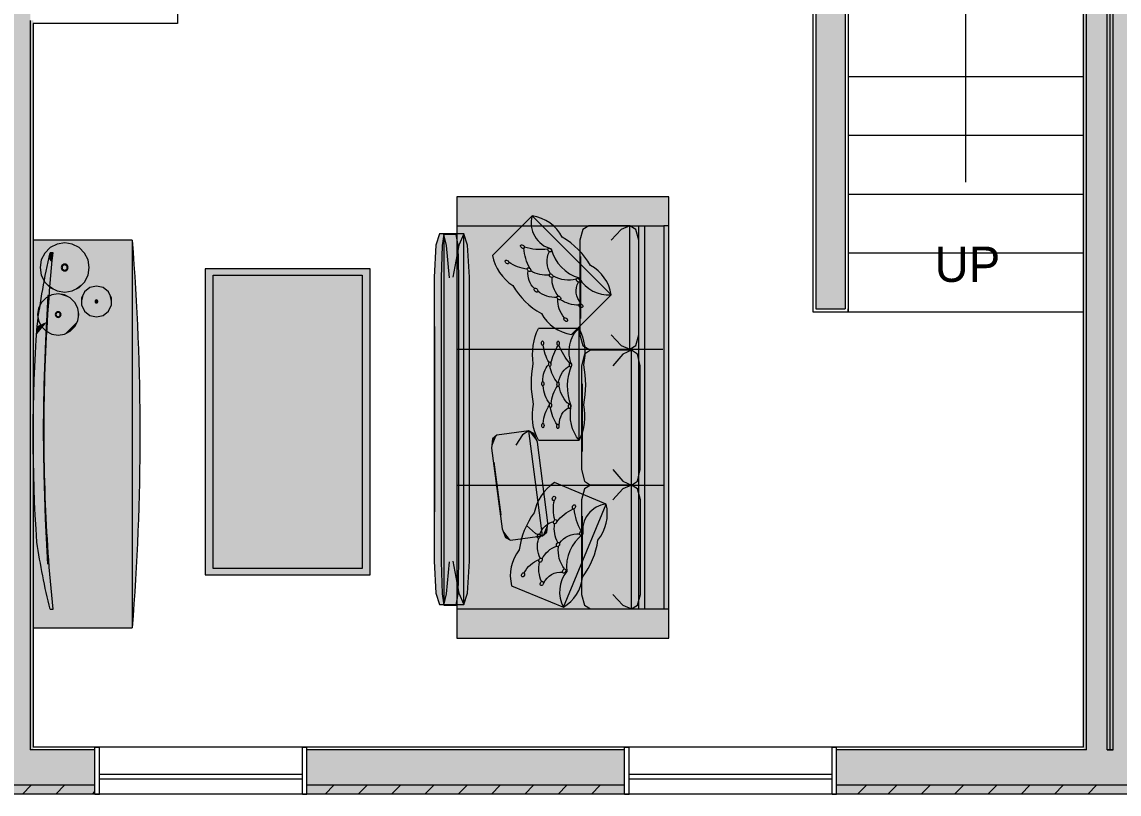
# Model space of a CAD drawing. Header units: inches. Extents: x 99 to 12024, y -5408 to 2559.
# Drawn here: x 8637.7 to 8824.1, y -4783 to -4651.7 of the extents above; entities that cross this region are included whole.
import ezdxf

# ---------------------------------------------------------------- set-up
doc = ezdxf.new("R2010")
doc.units = ezdxf.units.IN
doc.header["$LTSCALE"] = 96
doc.header["$MEASUREMENT"] = 0
for name, color, linetype, lineweight, true_color in [('Furniture_ Interior', 7, 'Continuous', 25, 0x8080c0), ('Hatch', 7, 'Continuous', 0, 0x919191), ('Stairs & Ramps_ Up_Down Arrows', 7, 'Continuous', 13, 0x000080)]:
    doc.layers.add(name, color=color, linetype=linetype, lineweight=lineweight, true_color=true_color)
for name, color, linetype, lineweight in [('Stairs & Ramps', 7, 'Continuous', 13), ('Walls_  Normal', 6, 'Continuous', 13), ('Windows', 5, 'Continuous', 5)]:
    doc.layers.add(name, color=color, linetype=linetype, lineweight=lineweight)
doc.styles.get("Standard").update_dxf_attribs({"font": 'arial.ttf'})

# ---------------------------------------------------------------- blocks, each defined once
blk = doc.blocks.new("Seating_Sofas_Traditional_6' Sofa")
at = {"layer": 'Furniture_ Interior', "color": 163, "lineweight": 0, "true_color": 0x8080c0, "transparency": 33554687}
for p, q in [((-37.518486, 35.990585), (37.518486, 35.990585)), ((-37.518486, 0), (-37.518486, 35.990585)), ((-32.595249, 35.990585), (-32.595249, 0.848834)), ((-11.54415, 1.018601), (-11.54415, 35.990585)), ((11.54415, 0.848834), (11.54415, 35.990585)), ((32.595249, 0.848834), (32.595249, 35.990585)), ((37.518486, 35.990585), (37.518486, 0)), ((32.595249, 5.093007), (-32.595249, 5.093007)), ((32.595249, 4.074406), (-32.595249, 4.074406)), ((37.518486, 0), (-37.518486, 0)), ((-32.595249, 0), (-32.595249, 0.848834)), ((-32.595249, 0.848834), (32.595249, 0.848834))]:
    blk.add_line(p, q, dxfattribs=at)
at = {"layer": 'Furniture_ Interior', "lineweight": 0, "transparency": 33554687}
blk.add_line((32.595249, 0), (32.595249, 0.848834), dxfattribs=at)
at = {"layer": 'Furniture_ Interior', "color": 163, "lineweight": 0, "true_color": 0x8080c0, "transparency": 33554687}
blk.add_lwpolyline([(37.518486, 35.990585), (37.518486, 0), (-37.518486, 0), (-37.518486, 35.990585)], close=True, dxfattribs=at)
at = {"layer": 'Furniture_ Interior', "color": 7, "lineweight": 0, "true_color": 0xffffff, "transparency": 33554687}
for points in [[(-37.518486, 35.990585), (37.518486, 35.990585), (-37.518486, 35.990585), (37.518486, 0)], [(-37.518486, 35.990585), (37.518486, 0), (-37.518486, 35.990585), (-37.518486, 0)]]:
    blk.add_solid(points, dxfattribs=at)
blk = doc.blocks.new('Interior Accessories_Cushions & Rugs_Pillow_2')
at = {"layer": 'Furniture_ Interior', "color": 163, "lineweight": 0, "true_color": 0x8080c0, "transparency": 33554687}
blk.add_line((6, 0.089), (-6, 0.089), dxfattribs=at)
blk.add_lwpolyline([(-12, 6.672), (-11.276, 7.486), (-9.193, 7.872), (9.193, 7.872), (11.276, 7.486), (12, 6.672), (12, 1.2), (11.276, 0.386), (9.193, 0), (-9.193, 0), (-11.276, 0.386), (-12, 1.2)], close=True, dxfattribs=at)
at = {"layer": 'Furniture_ Interior', "lineweight": 0, "transparency": 33554687}
blk.add_lwpolyline([(-9.193, 4.192), (-11.276, 5.528), (-12, 6.672), (12, 6.672), (11.276, 5.528), (9.193, 4.192)], dxfattribs=at)
at = {"layer": 'Furniture_ Interior', "color": 7, "lineweight": 0, "true_color": 0xffffff, "transparency": 33554687}
for points in [[(-11.276, 7.486), (-9.193, 7.872), (-11.276, 7.486), (-12, 6.672)], [(-12, 6.672), (-9.193, 7.872), (-12, 6.672), (-12, 1.2)], [(-9.193, 7.872), (-9.193, 0), (-9.193, 7.872), (-12, 1.2)], [(-9.193, 7.872), (9.193, 7.872), (-9.193, 7.872), (9.193, 0)], [(9.193, 0), (-9.193, 0), (9.193, 0), (-9.193, 7.872)], [(9.193, 7.872), (11.276, 7.486), (9.193, 7.872), (12, 6.672)], [(12, 6.672), (12, 1.2), (12, 6.672), (9.193, 7.872)], [(12, 1.2), (9.193, 0), (12, 1.2), (9.193, 7.872)], [(-12, 1.2), (-9.193, 0), (-12, 1.2), (-11.276, 0.386)], [(11.276, 0.386), (9.193, 0), (11.276, 0.386), (12, 1.2)]]:
    blk.add_solid(points, dxfattribs=at)
blk = doc.blocks.new('Interior Accessories_Cushions & Rugs_Button Pillow')
at = {"layer": 'Furniture_ Interior', "color": 163, "lineweight": 0, "true_color": 0x8080c0, "transparency": 33554687}
for points in [[(-9.49, 11.13, -0.236068), (-3.51, 12.17, -0.131652), (3.3, 12.17, -0.236068), (9.49, 11.13), (9.49, 1.6, -0.198912), (3.44, 0.41, -0.131652), (-3.37, 0.48, -0.236068), (-9.49, 1.6)], [(9.49, 11.13, -0.424723), (3.23, 9.46, -0.267949), (-3.65, 9.32, -0.299662), (-9.49, 11.13)]]:
    blk.add_lwpolyline(points, format="xyb", close=True, dxfattribs=at)
for centre, radius, start, end in [((3.28, 8.85), 0.519, 56.3099, 123.6901), ((-6.95, 9.51), 3.01, 270, 345), ((-3.94, 8.9), 0.196, 123.6901, 236.3099), ((-3.76, 8.63), 0.519, 56.3099, 123.6901), ((-3.76, 9.17), 0.519, 236.3099, 303.6901), ((-3.59, 8.9), 0.196, 303.6901, 56.3099), ((0.96, 11.33), 5.05, 210, 255), ((-0.68, 10.22), 4.01, 284.4132, 340.79), ((3.1, 9.12), 0.196, 123.6901, 236.3099), ((3.28, 9.39), 0.519, 236.3099, 303.6901), ((3.46, 9.12), 0.196, 303.6901, 56.3099), ((11.18, 14.94), 9.65, 218.1552, 242.0276), ((-7.35, 6.18), 0.196, 123.6901, 236.3099), ((-7.17, 5.92), 0.519, 56.3099, 123.6901), ((-7.17, 6.45), 0.519, 236.3099, 303.6901), ((-6.99, 6.18), 0.196, 303.6901, 56.3099), ((-2.91, 9.88), 5.54, 224.1841, 259.0228), ((-3.66, 9.13), 4.51, 274.4581, 317.379), ((-0.19, 6.21), 0.196, 123.6901, 236.3099), ((-0.01, 5.94), 0.519, 56.3099, 123.6901), ((-0.01, 6.48), 0.519, 236.3099, 303.6901), ((0.17, 6.21), 0.196, 303.6901, 56.3099), ((4.36, 9.48), 5.32, 220.0623, 255.5483), ((1.42, 11.9), 7.65, 285.5534, 312.3393), ((6.77, 6.26), 0.196, 123.6901, 236.3099), ((6.95, 5.99), 0.519, 56.3099, 123.6901), ((6.95, 6.53), 0.519, 236.3099, 303.6901), ((7.13, 6.26), 0.196, 303.6901, 56.3099), ((-6.98, 7.43), 4.69, 273.9196, 316.7837), ((-3.77, 4.47), 0.196, 123.6901, 236.3099), ((-3.59, 4.2), 0.519, 56.3099, 123.6901), ((-3.59, 4.74), 0.519, 236.3099, 303.6901), ((0.06, 7.21), 4.45, 220.8362, 265.986), ((-3.41, 4.47), 0.196, 303.6901, 56.3099), ((0.55, 6.19), 3.54, 268.4324, 322.293), ((3.22, 4.28), 0.196, 123.6901, 236.3099), ((3.4, 4.01), 0.519, 56.3099, 123.6901), ((3.4, 4.55), 0.519, 236.3099, 303.6901), ((7.86, 9.42), 6.77, 231.7292, 260.339), ((3.58, 4.28), 0.196, 303.6901, 56.3099), ((-7.2, 2.68), 0.196, 123.6901, 236.3099), ((-7.02, 2.41), 0.519, 56.3099, 123.6901), ((-7.02, 2.95), 0.519, 236.3099, 303.6901), ((-6.85, 2.68), 0.196, 303.6901, 56.3099), ((-0.1, 2.66), 0.196, 123.6901, 236.3099), ((0.08, 2.39), 0.519, 56.3099, 123.6901), ((0.08, 2.92), 0.519, 236.3099, 303.6901), ((0.26, 2.66), 0.196, 303.6901, 56.3099), ((6.79, 2.56), 0.196, 123.6901, 236.3099), ((6.97, 2.29), 0.519, 56.3099, 123.6901), ((6.97, 2.83), 0.519, 236.3099, 303.6901), ((7.15, 2.56), 0.196, 303.6901, 56.3099)]:
    blk.add_arc(centre, radius, start, end, dxfattribs=at)
at = {"layer": 'Furniture_ Interior', "color": 7, "lineweight": 0, "true_color": 0xffffff, "transparency": 33554687}
for points in [[(-8.85, 11.55), (-8.8, 1.14), (-8.85, 11.55), (-9.49, 1.6)], [(-9.49, 11.13), (-8.85, 11.55), (-9.49, 11.13), (-9.49, 1.6)], [(-8.06, 11.94), (-8.8, 1.14), (-8.06, 11.94), (-8.85, 11.55)], [(-7.98, 0.74), (-8.8, 1.14), (-7.98, 0.74), (-8.06, 11.94)], [(-7.22, 12.22), (-7.98, 0.74), (-7.22, 12.22), (-8.06, 11.94)], [(-7.12, 0.44), (-7.98, 0.74), (-7.12, 0.44), (-7.22, 12.22)], [(-6.35, 12.4), (-7.12, 0.44), (-6.35, 12.4), (-7.22, 12.22)], [(-6.23, 0.27), (-7.12, 0.44), (-6.23, 0.27), (-5.46, 12.45)], [(-5.46, 12.45), (-7.12, 0.44), (-5.46, 12.45), (-6.35, 12.4)], [(-5.46, 12.45), (-4.57, 12.4), (-5.46, 12.45), (-6.23, 0.27)], [(-4.57, 12.4), (-5.32, 0.21), (-4.57, 12.4), (-6.23, 0.27)], [(-3.7, 12.22), (-5.32, 0.21), (-3.7, 12.22), (-4.57, 12.4)], [(-3.7, 12.22), (-3.51, 12.17), (-3.7, 12.22), (-5.32, 0.21)], [(-3.51, 12.17), (-4.41, 0.27), (-3.51, 12.17), (-5.32, 0.21)], [(-3.52, 0.44), (-4.41, 0.27), (-3.52, 0.44), (-3.51, 12.17)], [(-3.51, 12.17), (-3.37, 0.48), (-3.51, 12.17), (-3.52, 0.44)], [(-3.51, 12.17), (-1.82, 12.51), (-3.51, 12.17), (-3.37, 0.48)], [(-1.82, 12.51), (-1.55, 0.11), (-1.82, 12.51), (-3.37, 0.48)], [(-0.1, 12.62), (-1.55, 0.11), (-0.1, 12.62), (-1.82, 12.51)], [(0.16, 0), (-1.55, 0.11), (0.16, 0), (-0.1, 12.62)], [(1.61, 12.51), (0.16, 0), (1.61, 12.51), (-0.1, 12.62)], [(1.88, 0.11), (0.16, 0), (1.88, 0.11), (1.61, 12.51)], [(1.61, 12.51), (3.3, 12.17), (1.61, 12.51), (1.88, 0.11)], [(3.3, 12.17), (3.44, 0.41), (3.3, 12.17), (1.88, 0.11)], [(3.3, 12.17), (3.54, 12.24), (3.3, 12.17), (5.04, 0.25)], [(3.3, 12.17), (5.04, 0.25), (3.3, 12.17), (3.99, 0.32)], [(3.99, 0.32), (3.44, 0.41), (3.99, 0.32), (3.3, 12.17)], [(3.54, 12.24), (4.44, 12.42), (3.54, 12.24), (6.09, 0.32)], [(3.54, 12.24), (6.09, 0.32), (3.54, 12.24), (5.04, 0.25)], [(4.44, 12.42), (5.36, 12.48), (4.44, 12.42), (6.09, 0.32)], [(6.27, 12.42), (6.09, 0.32), (6.27, 12.42), (5.36, 12.48)], [(7.13, 0.53), (6.09, 0.32), (7.13, 0.53), (6.27, 12.42)], [(7.17, 12.24), (7.13, 0.53), (7.17, 12.24), (6.27, 12.42)], [(8.04, 11.94), (7.13, 0.53), (8.04, 11.94), (7.17, 12.24)], [(8.12, 0.87), (7.13, 0.53), (8.12, 0.87), (8.04, 11.94)], [(8.04, 11.94), (8.87, 11.54), (8.04, 11.94), (8.12, 0.87)], [(9.49, 11.13), (8.12, 0.87), (9.49, 11.13), (8.87, 11.54)], [(9.07, 1.33), (8.12, 0.87), (9.07, 1.33), (9.49, 11.13)], [(9.49, 11.13), (9.49, 1.6), (9.49, 11.13), (9.07, 1.33)]]:
    blk.add_solid(points, dxfattribs=at)
blk = doc.blocks.new('Tables_Coffee Tables_Rectangular_Glass Top')
at = {"layer": 'Furniture_ Interior', "color": 163, "lineweight": 0, "true_color": 0x8080c0, "transparency": 33554687}
for p, q in [((-23.02, 19.05), (-23.02, 0.97)), ((23.03, 19.05), (-23.02, 19.05)), ((23.03, 0.97), (23.03, 19.05)), ((-23.02, 0.97), (23.03, 0.97))]:
    blk.add_line(p, q, dxfattribs=at)
blk.add_lwpolyline([(-24, 0), (-24, 20.02), (24, 20.02), (24, 0)], close=True, dxfattribs=at)
at = {"layer": 'Furniture_ Interior', "color": 7, "lineweight": 0, "true_color": 0xffffff, "transparency": 33554687}
for points in [[(-24, 20.02), (24, 20.02), (-24, 20.02), (-24, 0)], [(-24, 0), (24, 20.02), (-24, 0), (24, 0)]]:
    blk.add_solid(points, dxfattribs=at)
blk = doc.blocks.new('Tables_Side Tables_Storage Table (short)')
at = {"layer": 'Furniture_ Interior', "color": 163, "lineweight": 0, "true_color": 0x8080c0, "transparency": 33554687}
blk.add_line((-20, 1.31), (20, 1.31), dxfattribs=at)
blk.add_lwpolyline([(20, 18.13), (20, 1.31, -0.065543), (-20, 1.31), (-20, 18.13)], format="xyb", close=True, dxfattribs=at)
at = {"layer": 'Furniture_ Interior', "color": 7, "lineweight": 0, "true_color": 0xffffff, "transparency": 33554687}
for points in [[(-20, 18.13), (20, 18.13), (-20, 18.13), (-0.32, 0)], [(-20, 18.13), (-0.32, 0), (-20, 18.13), (-2.34, 0.02)], [(-2.34, 0.02), (-4.36, 0.06), (-2.34, 0.02), (-20, 18.13)], [(-20, 18.13), (-4.36, 0.06), (-20, 18.13), (-6.38, 0.13)], [(-6.38, 0.13), (-8.4, 0.23), (-6.38, 0.13), (-20, 18.13)], [(-20, 18.13), (-8.4, 0.23), (-20, 18.13), (-10.42, 0.35)], [(-10.42, 0.35), (-12.43, 0.51), (-10.42, 0.35), (-20, 18.13)], [(-20, 18.13), (-12.43, 0.51), (-20, 18.13), (-14.45, 0.68)], [(-14.45, 0.68), (-16.46, 0.89), (-14.45, 0.68), (-20, 18.13)], [(-20, 18.13), (-16.46, 0.89), (-20, 18.13), (-20, 1.31)], [(20, 18.13), (1.71, 0.01), (20, 18.13), (-0.32, 0)], [(3.73, 0.05), (1.71, 0.01), (3.73, 0.05), (20, 18.13)], [(20, 18.13), (5.75, 0.11), (20, 18.13), (3.73, 0.05)], [(7.77, 0.2), (5.75, 0.11), (7.77, 0.2), (20, 18.13)], [(20, 18.13), (9.79, 0.31), (20, 18.13), (7.77, 0.2)], [(11.8, 0.46), (9.79, 0.31), (11.8, 0.46), (20, 18.13)], [(20, 18.13), (13.82, 0.62), (20, 18.13), (11.8, 0.46)], [(15.83, 0.82), (13.82, 0.62), (15.83, 0.82), (20, 18.13)], [(20, 18.13), (17.84, 1.04), (20, 18.13), (15.83, 0.82)], [(20, 1.31), (17.84, 1.04), (20, 1.31), (20, 18.13)]]:
    blk.add_solid(points, dxfattribs=at)
blk = doc.blocks.new('Interior Accessories_Vases & Pots_Orb Vase')
at = {"layer": 'Furniture_ Interior', "color": 163, "lineweight": 0, "true_color": 0x8080c0, "transparency": 33554687}
for points in [[(-3.98, 2.89), (-4.19, 4.19), (-3.98, 5.48), (-3.39, 6.65), (-2.46, 7.58), (-1.29, 8.17), (0, 8.38), (1.29, 8.17), (2.46, 7.58), (3.39, 6.65), (3.98, 5.48), (4.19, 4.19), (3.98, 2.89), (3.39, 1.73), (2.46, 0.8), (1.29, 0.2), (0, 0), (-1.29, 0.2), (-2.46, 0.8), (-3.39, 1.73)], [(-0.55, 4.01), (-0.58, 4.19), (-0.55, 4.37), (-0.47, 4.53), (-0.34, 4.66), (-0.18, 4.74), (0, 4.77), (0.18, 4.74), (0.34, 4.66), (0.47, 4.53), (0.55, 4.37), (0.58, 4.19), (0.55, 4.01), (0.47, 3.84), (0.34, 3.72), (0.18, 3.63), (0, 3.6), (-0.18, 3.63), (-0.34, 3.72), (-0.47, 3.84)], [(-0.45, 4.04), (-0.48, 4.19), (-0.45, 4.33), (-0.39, 4.47), (-0.28, 4.57), (-0.15, 4.64), (0, 4.66), (0.15, 4.64), (0.28, 4.57), (0.39, 4.47), (0.45, 4.33), (0.48, 4.19), (0.45, 4.04), (0.39, 3.91), (0.28, 3.8), (0.15, 3.73), (0, 3.71), (-0.15, 3.73), (-0.28, 3.8), (-0.39, 3.91)], [(-0.36, 3.92), (-0.43, 4.05), (-0.45, 4.19), (-0.43, 4.33), (-0.36, 4.45), (-0.26, 4.55), (-0.14, 4.61), (0, 4.64), (0.14, 4.61), (0.26, 4.55), (0.36, 4.45), (0.43, 4.33), (0.45, 4.19), (0.43, 4.05), (0.36, 3.92), (0.26, 3.82), (0.14, 3.76), (0, 3.74), (-0.14, 3.76), (-0.26, 3.82)]]:
    blk.add_lwpolyline(points, close=True, dxfattribs=at)
at = {"layer": 'Furniture_ Interior', "color": 7, "lineweight": 0, "true_color": 0xffffff, "transparency": 33554687}
for points in [[(-3.39, 6.65), (-2.46, 7.58), (-3.39, 6.65), (-2.46, 0.8)], [(-1.29, 8.17), (0, 8.38), (-1.29, 8.17), (-2.46, 7.58)], [(0, 8.38), (2.46, 7.58), (0, 8.38), (-2.46, 0.8)], [(0, 8.38), (-2.46, 0.8), (0, 8.38), (-2.46, 7.58)], [(2.46, 7.58), (4.19, 4.19), (2.46, 7.58), (-2.46, 0.8)], [(1.29, 8.17), (2.46, 7.58), (1.29, 8.17), (0, 8.38)], [(3.39, 6.65), (3.98, 5.48), (3.39, 6.65), (2.46, 7.58)], [(2.46, 7.58), (3.98, 5.48), (2.46, 7.58), (4.19, 4.19)], [(-3.39, 1.73), (-3.98, 5.48), (-3.39, 1.73), (-3.39, 6.65)], [(-3.39, 1.73), (-3.39, 6.65), (-3.39, 1.73), (-2.46, 0.8)], [(-4.19, 4.19), (-3.98, 5.48), (-4.19, 4.19), (-3.39, 1.73)], [(-3.39, 1.73), (-3.98, 2.89), (-3.39, 1.73), (-4.19, 4.19)], [(4.19, 4.19), (1.29, 0.2), (4.19, 4.19), (-2.46, 0.8)], [(3.98, 2.89), (1.29, 0.2), (3.98, 2.89), (4.19, 4.19)], [(2.46, 0.8), (1.29, 0.2), (2.46, 0.8), (3.98, 2.89)], [(3.39, 1.73), (2.46, 0.8), (3.39, 1.73), (3.98, 2.89)], [(-1.29, 0.2), (-2.46, 0.8), (-1.29, 0.2), (1.29, 0.2)], [(0, 0), (-1.29, 0.2), (0, 0), (1.29, 0.2)]]:
    blk.add_solid(points, dxfattribs=at)
blk = doc.blocks.new('Interior Accessories_Vases & Pots_Funnel Vase')
at = {"layer": 'Furniture_ Interior', "color": 163, "lineweight": 0, "true_color": 0x8080c0, "transparency": 33554687}
for points in [[(-2.37, 1.42), (-2.62, 2.56), (-2.37, 3.7), (-1.64, 4.62), (-0.58, 5.12), (0.58, 5.12), (1.64, 4.62), (2.37, 3.7), (2.62, 2.56), (2.37, 1.42), (1.64, 0.51), (0.58, 0), (-0.58, 0), (-1.64, 0.51)], [(-0.23, 2.45), (-0.25, 2.56), (-0.23, 2.67), (-0.16, 2.76), (-0.06, 2.81), (0.06, 2.81), (0.16, 2.76), (0.23, 2.67), (0.25, 2.56), (0.23, 2.45), (0.16, 2.37), (0.06, 2.32), (-0.06, 2.32), (-0.16, 2.37)]]:
    blk.add_lwpolyline(points, close=True, dxfattribs=at)
at = {"layer": 'Furniture_ Interior', "color": 7, "lineweight": 0, "true_color": 0xffffff, "transparency": 33554687}
for points in [[(-1.64, 4.62), (1.64, 4.62), (-1.64, 4.62), (-2.37, 3.7)], [(-2.37, 3.7), (1.64, 4.62), (-2.37, 3.7), (2.37, 3.7)], [(-1.64, 4.62), (-0.58, 5.12), (-1.64, 4.62), (0.58, 5.12)], [(0.58, 5.12), (1.64, 4.62), (0.58, 5.12), (-1.64, 4.62)], [(-2.37, 3.7), (2.62, 2.56), (-2.37, 3.7), (-2.62, 2.56)], [(-2.62, 2.56), (2.62, 2.56), (-2.62, 2.56), (-2.37, 1.42)], [(2.37, 3.7), (2.62, 2.56), (2.37, 3.7), (-2.37, 3.7)], [(-2.37, 1.42), (2.62, 2.56), (-2.37, 1.42), (2.37, 1.42)], [(-0.23, 2.67), (0.25, 2.56), (-0.23, 2.67), (-0.25, 2.56)], [(-0.25, 2.56), (0.25, 2.56), (-0.25, 2.56), (-0.23, 2.45)], [(-0.16, 2.76), (0.16, 2.76), (-0.16, 2.76), (-0.23, 2.67)], [(-0.23, 2.67), (0.16, 2.76), (-0.23, 2.67), (0.23, 2.67)], [(0.23, 2.67), (0.25, 2.56), (0.23, 2.67), (-0.23, 2.67)], [(-0.23, 2.45), (0.25, 2.56), (-0.23, 2.45), (0.23, 2.45)], [(0.23, 2.45), (0.16, 2.37), (0.23, 2.45), (-0.23, 2.45)], [(-0.23, 2.45), (0.16, 2.37), (-0.23, 2.45), (-0.16, 2.37)], [(-0.06, 2.81), (0.16, 2.76), (-0.06, 2.81), (-0.16, 2.76)], [(0.16, 2.37), (-0.06, 2.32), (0.16, 2.37), (-0.16, 2.37)], [(0.06, 2.81), (0.16, 2.76), (0.06, 2.81), (-0.06, 2.81)], [(0.06, 2.32), (-0.06, 2.32), (0.06, 2.32), (0.16, 2.37)], [(-1.64, 0.51), (-2.37, 1.42), (-1.64, 0.51), (2.37, 1.42)], [(2.37, 1.42), (1.64, 0.51), (2.37, 1.42), (-1.64, 0.51)], [(-1.64, 0.51), (1.64, 0.51), (-1.64, 0.51), (0.58, 0)], [(-1.64, 0.51), (0.58, 0), (-1.64, 0.51), (-0.58, 0)]]:
    blk.add_solid(points, dxfattribs=at)
blk = doc.blocks.new('Home Entertainment_Televisions_Plasma HDTV (wall mounted)')
at = {"layer": 'Furniture_ Interior', "color": 163, "lineweight": 0, "true_color": 0x8080c0, "transparency": 33554687}
blk.add_lwpolyline([(-35.6, 0.51, -0.019565), (-20.92, 2.72, -0.029697), (22.21, 2.75, -0.019894), (35.6, 0.51), (35.6, 0, 0.013535), (13.2, 1.32, 0.029462), (-35.6, 0)], format="xyb", close=True, dxfattribs=at)
at = {"layer": 'Furniture_ Interior', "lineweight": 0, "transparency": 33554687}
for points in [[(-27.09, 0.82), (-27.09, 0.91), (-18.1, 1.3), (-9.16, 1.57), (-0.26, 1.68), (8.63, 1.59), (17.58, 1.33), (26.57, 0.95)], [(-0.26, 1.59), (-9.16, 1.48), (-18.1, 1.2), (-27.04, 0.82)]]:
    blk.add_lwpolyline(points, dxfattribs=at)
at = {"layer": 'Furniture_ Interior', "color": 7, "lineweight": 0, "true_color": 0xffffff, "transparency": 33554687}
for points in [[(-26.66, 2), (-29.68, 0.47), (-26.66, 2), (-30.52, 1.41)], [(-25.77, 0.73), (-29.68, 0.47), (-25.77, 0.73), (-26.66, 2)], [(-26.66, 2), (-20.92, 2.72), (-26.66, 2), (-21.87, 0.95)], [(-26.66, 2), (-21.87, 0.95), (-26.66, 2), (-25.77, 0.73)], [(-19.2, 2.82), (-17.96, 1.14), (-19.2, 2.82), (-21.87, 0.95)], [(-20.92, 2.72), (-19.2, 2.82), (-20.92, 2.72), (-21.87, 0.95)], [(-15.3, 3.02), (-17.96, 1.14), (-15.3, 3.02), (-19.2, 2.82)], [(-14.05, 1.29), (-17.96, 1.14), (-14.05, 1.29), (-15.3, 3.02)], [(-15.3, 3.02), (-11.39, 3.17), (-15.3, 3.02), (-14.05, 1.29)], [(-11.39, 3.17), (-10.13, 1.41), (-11.39, 3.17), (-14.05, 1.29)], [(-7.47, 3.28), (-10.13, 1.41), (-7.47, 3.28), (-11.39, 3.17)], [(-6.22, 1.48), (-10.13, 1.41), (-6.22, 1.48), (-7.47, 3.28)], [(-3.56, 3.35), (-6.22, 1.48), (-3.56, 3.35), (-7.47, 3.28)], [(-2.31, 1.52), (-6.22, 1.48), (-2.31, 1.52), (-3.56, 3.35)], [(-3.56, 3.35), (0.35, 3.38), (-3.56, 3.35), (-2.31, 1.52)], [(0.35, 3.38), (1.61, 1.53), (0.35, 3.38), (-2.31, 1.52)], [(0.35, 3.38), (4.27, 3.36), (0.35, 3.38), (1.61, 1.53)], [(4.27, 3.36), (5.52, 1.49), (4.27, 3.36), (1.61, 1.53)], [(8.18, 3.3), (5.52, 1.49), (8.18, 3.3), (4.27, 3.36)], [(13.2, 1.32), (5.52, 1.49), (13.2, 1.32), (8.18, 3.3)], [(12.09, 3.2), (13.2, 1.32), (12.09, 3.2), (8.18, 3.3)], [(22.21, 2.75), (17.25, 1.17), (22.21, 2.75), (12.09, 3.2)], [(17.25, 1.17), (13.2, 1.32), (17.25, 1.17), (12.09, 3.2)], [(21.16, 0.99), (17.25, 1.17), (21.16, 0.99), (22.21, 2.75)], [(22.21, 2.75), (25.07, 0.77), (22.21, 2.75), (21.16, 0.99)], [(26.15, 2.2), (25.07, 0.77), (26.15, 2.2), (22.21, 2.75)], [(30.01, 1.58), (25.07, 0.77), (30.01, 1.58), (26.15, 2.2)], [(-33.58, 0.17), (-35.6, 0), (-33.58, 0.17), (-34.38, 0.74)], [(-34.38, 0.74), (-35.6, 0), (-34.38, 0.74), (-35.6, 0.51)], [(-30.52, 1.41), (-33.58, 0.17), (-30.52, 1.41), (-34.38, 0.74)], [(-29.68, 0.47), (-33.58, 0.17), (-29.68, 0.47), (-30.52, 1.41)], [(35.6, 0), (25.07, 0.77), (35.6, 0), (30.01, 1.58)], [(35.6, 0.51), (35.6, 0), (35.6, 0.51), (30.01, 1.58)]]:
    blk.add_solid(points, dxfattribs=at)

msp = doc.modelspace()

# ---------------------------------------------------------------- linework, layer by layer
at = {"layer": 'Hatch', "color": 1, "transparency": 33554687}
for p, q in [((8637.8, -4783), (8639.3, -4781.5)), ((8643.46, -4783), (8644.96, -4781.5)), ((8689.21, -4783), (8690.71, -4781.5)), ((8694.87, -4783), (8696.37, -4781.5)), ((8700.53, -4783), (8702.03, -4781.5)), ((8706.18, -4783), (8707.68, -4781.5)), ((8711.84, -4783), (8713.34, -4781.5)), ((8717.5, -4783), (8719, -4781.5)), ((8723.15, -4783), (8724.65, -4781.5)), ((8728.81, -4783), (8730.31, -4781.5)), ((8734.47, -4783), (8735.97, -4781.5)), ((8779.72, -4783), (8781.22, -4781.5)), ((8784.88, -4783), (8786.38, -4781.5)), ((8790.54, -4783), (8792.04, -4781.5)), ((8796.19, -4783), (8797.69, -4781.5)), ((8801.85, -4783), (8803.35, -4781.5)), ((8807.51, -4783), (8809.01, -4781.5)), ((8813.16, -4783), (8814.66, -4781.5)), ((8818.82, -4783), (8820.32, -4781.5)), ((8649.62, -4783), (8650.12, -4782.5))]:
    msp.add_line(p, q, dxfattribs=at)
at = {"layer": 'Stairs & Ramps', "transparency": 33554687}
for p, q in [((8778.12, -4651), (8778.12, -4661)), ((8818.12, -4661), (8818.12, -4651)), ((8778.12, -4661), (8778.12, -4671)), ((8778.12, -4661), (8818.12, -4661)), ((8818.12, -4671), (8818.12, -4661)), ((8778.12, -4671), (8778.12, -4681)), ((8778.12, -4671), (8818.12, -4671)), ((8818.12, -4681), (8818.12, -4671)), ((8778.12, -4681), (8778.12, -4691)), ((8778.12, -4681), (8818.12, -4681)), ((8818.12, -4691), (8818.12, -4681)), ((8778.12, -4691), (8778.12, -4701)), ((8778.12, -4691), (8818.12, -4691)), ((8818.12, -4701), (8818.12, -4691)), ((8778.12, -4701), (8818.12, -4701))]:
    msp.add_line(p, q, dxfattribs=at)
at = {"layer": 'Stairs & Ramps_ Up_Down Arrows', "transparency": 33554687}
msp.add_line((8798.12, -4679), (8798.12, -4590), dxfattribs=at)
at = {"layer": 'Walls_  Normal', "transparency": 33554687}
for p, q in [((8818.12, -4775), (8818.12, -4407)), ((8818.62, -4775.5), (8818.62, -4406.5)), ((8822.12, -4775.5), (8822.12, -4406.5)), ((8822.62, -4775.5), (8822.62, -4406.5)), ((8823.12, -4775.5), (8823.12, -4406.5)), ((8772.12, -4581.5), (8772.12, -4700.5)), ((8772.62, -4581.5), (8772.62, -4700.5)), ((8777.62, -4581.5), (8777.62, -4700.5)), ((8778.12, -4581.5), (8778.12, -4700.5)), ((8664.12, -4622.5), (8664.12, -4652)), ((8639.12, -4651.5), (8639.12, -4775.5)), ((8639.62, -4652), (8639.62, -4775)), ((8664.12, -4652), (8639.62, -4652)), ((8772.12, -4700.5), (8772.12, -4701)), ((8772.12, -4701), (8778.12, -4701)), ((8772.62, -4700.5), (8777.62, -4700.5)), ((8778.12, -4701), (8778.12, -4700.5)), ((8650.12, -4775.5), (8639.12, -4775.5)), ((8650.12, -4775), (8639.62, -4775)), ((8650.12, -4783), (8650.12, -4775)), ((8650.12, -4781.5), (8650.12, -4775.5)), ((8686.12, -4783), (8686.12, -4775)), ((8740.12, -4775), (8686.12, -4775)), ((8686.12, -4781.5), (8686.12, -4775.5)), ((8740.12, -4775.5), (8686.12, -4775.5)), ((8740.12, -4783), (8740.12, -4775)), ((8740.12, -4781.5), (8740.12, -4775.5)), ((8776.12, -4783), (8776.12, -4775)), ((8818.12, -4775), (8776.12, -4775)), ((8776.12, -4781.5), (8776.12, -4775.5)), ((8818.62, -4775.5), (8776.12, -4775.5)), ((8823.12, -4775.5), (8822.12, -4775.5)), ((8822.12, -4775.5), (8822.62, -4775.5)), ((8822.62, -4775.5), (8823.12, -4775.5)), ((8650.12, -4781.5), (8620.12, -4781.5)), ((8740.12, -4781.5), (8686.12, -4781.5)), ((8864.12, -4781.5), (8776.12, -4781.5)), ((8650.12, -4783), (8620.12, -4783)), ((8740.12, -4783), (8686.12, -4783)), ((8864.12, -4783), (8776.12, -4783))]:
    msp.add_line(p, q, dxfattribs=at)
at = {"layer": 'Walls_  Normal', "color": 252, "true_color": 0x949494, "transparency": 33554687}
for points in [[(8639.12, -4406.5), (8639.12, -4775.5), (8635.62, -4406.5), (8635.62, -4775.5)], [(8818.62, -4775.5), (8818.62, -4406.5), (8822.12, -4775.5), (8822.12, -4406.5)], [(8822.12, -4775.5), (8822.12, -4406.5), (8822.62, -4775.5), (8822.62, -4406.5)], [(8822.62, -4775.5), (8822.62, -4406.5), (8823.12, -4775.5), (8823.12, -4406.5)], [(8823.12, -4775.5), (8823.12, -4406.5), (8826.62, -4775.5), (8826.62, -4406.5)], [(8777.62, -4581.5), (8777.62, -4700.5), (8772.62, -4581.5), (8772.62, -4700.5)], [(8650.12, -4781.5), (8620.12, -4781.5), (8650.12, -4775.5), (8620.12, -4775.5)], [(8740.12, -4781.5), (8686.12, -4781.5), (8740.12, -4775.5), (8686.12, -4775.5)], [(8864.12, -4781.5), (8776.12, -4781.5), (8864.12, -4775.5), (8776.12, -4775.5)], [(8650.12, -4783), (8620.12, -4783), (8650.12, -4781.5), (8620.12, -4781.5)], [(8740.12, -4783), (8686.12, -4783), (8740.12, -4781.5), (8686.12, -4781.5)], [(8864.12, -4783), (8776.12, -4783), (8864.12, -4781.5), (8776.12, -4781.5)]]:
    msp.add_solid(points, dxfattribs=at)
at = {"layer": 'Walls_  Normal', "color": 236, "true_color": 0x7a003d, "transparency": 33554687}
for points in [[(8818.12, -4775.5), (8818.12, -4406.5), (8818.62, -4775.5), (8818.62, -4406.5)], [(8639.62, -4651.5), (8639.62, -4775.5), (8639.12, -4651.5), (8639.12, -4775.5)]]:
    msp.add_solid(points, dxfattribs=at)
at = {"layer": 'Windows', "transparency": 33554687}
for p, q in [((8686.12, -4775), (8650.12, -4775)), ((8650.12, -4775), (8650.87, -4775)), ((8650.12, -4783), (8650.12, -4775)), ((8650.87, -4783), (8650.87, -4775)), ((8685.37, -4775), (8686.12, -4775)), ((8685.37, -4783), (8685.37, -4775)), ((8686.12, -4783), (8686.12, -4775)), ((8776.12, -4775), (8740.12, -4775)), ((8740.12, -4775), (8740.87, -4775)), ((8740.12, -4783), (8740.12, -4775)), ((8740.87, -4783), (8740.87, -4775)), ((8775.37, -4775), (8776.12, -4775)), ((8775.37, -4783), (8775.37, -4775)), ((8776.12, -4783), (8776.12, -4775)), ((8650.87, -4779.6), (8685.37, -4779.6)), ((8740.87, -4779.6), (8775.37, -4779.6)), ((8650.87, -4780.4), (8685.37, -4780.4)), ((8740.87, -4780.4), (8775.37, -4780.4)), ((8686.12, -4783), (8650.12, -4783)), ((8650.12, -4783), (8650.87, -4783)), ((8685.37, -4783), (8686.12, -4783)), ((8776.12, -4783), (8740.12, -4783)), ((8740.12, -4783), (8740.87, -4783)), ((8775.37, -4783), (8776.12, -4783))]:
    msp.add_line(p, q, dxfattribs=at)

# ---------------------------------------------------------------- block references
at = {"layer": 'Furniture_ Interior', "transparency": 33554687}
for name, p, xscale, rotation in [("Seating_Sofas_Traditional_6' Sofa", (8747.62, -4718.98), -1, 89.99999999999993), ('Interior Accessories_Cushions & Rugs_Button Pillow', (8723.25, -4699.28), -1, 314.9999999999999), ('Tables_Side Tables_Storage Table (short)', (8657.75, -4721.82), -1.647425889968872, 89.99999999999993), ('Interior Accessories_Vases & Pots_Orb Vase', (8649.16, -4693.5), -1, 89.99999999999993), ('Home Entertainment_Televisions_Plasma HDTV (wall mounted)', (8643, -4721.28), -0.8510638475418091, 89.99999999999993), ('Interior Accessories_Vases & Pots_Funnel Vase', (8652.94, -4699.26), -1, 90), ('Interior Accessories_Cushions & Rugs_Pillow_2', (8718.39, -4731.06), -0.7500000000000001, 277.4999999999999), ('Interior Accessories_Cushions & Rugs_Button Pillow', (8723.07, -4738.21), -1, 247.4999999999999)]:
    msp.add_blockref(name, p, dxfattribs=dict(at, xscale=xscale, rotation=rotation))
for name, p, xscale, yscale, rotation in [('Interior Accessories_Cushions & Rugs_Pillow_2', (8732.52, -4696.9), -0.875, 1.270330429077148, 269.9999999999999), ('Interior Accessories_Cushions & Rugs_Pillow_2', (8707.74, -4719.27), -2.625, 0.762198269367218, 269.9999999999999), ('Interior Accessories_Cushions & Rugs_Pillow_2', (8711.96, -4719.38), -2.625, 0.381099134683609, 89.99999999999993), ('Tables_Coffee Tables_Rectangular_Glass Top', (8668.86, -4719.74), -1.083333373069763, 1.399999976158142, 269.9999999999999), ('Interior Accessories_Vases & Pots_Orb Vase', (8647.35, -4701.49), -0.8358209133148193, 0.8337308168411255, 89.99999999999993), ('Interior Accessories_Cushions & Rugs_Button Pillow', (8724.3, -4713.33), -1, 0.7254292368888855, 269.9999999999999), ('Interior Accessories_Cushions & Rugs_Pillow_2', (8732.79, -4719.02), -0.9583333134651184, 1.270330429077148, 269.9999999999999), ('Interior Accessories_Cushions & Rugs_Pillow_2', (8732.81, -4741.01), -0.875, 1.270330429077148, 269.9999999999999)]:
    msp.add_blockref(name, p, dxfattribs=dict(at, xscale=xscale, yscale=yscale, rotation=rotation))

# ---------------------------------------------------------------- texts
at = {"layer": 'Stairs & Ramps_ Up_Down Arrows', "transparency": 33554687, "insert": (8792.81, -4696.03), "char_height": 6, "width": 15.84, "attachment_point": 7}
msp.add_mtext('\\fChief Blueprint|b0|i0|c0|p0;UP', dxfattribs=at)

doc.saveas('drawing.dxf')
